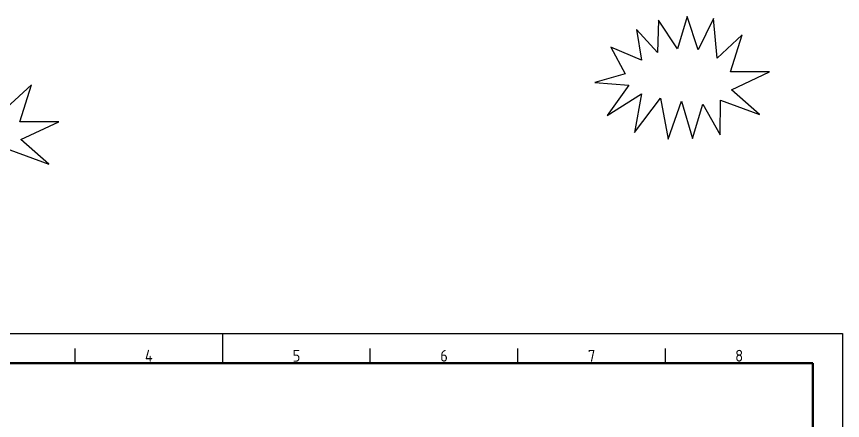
# Model space of a CAD drawing. Extents: x 0 to 988, y 0 to 594.
# Drawn here: x 205.7 to 616.4, y 392.7 to 593.6 of the extents above; entities that cross this region are included whole.
import ezdxf
from ezdxf.enums import TextEntityAlignment as Align

# ---------------------------------------------------------------- set-up
doc = ezdxf.new("R2010")
doc.units = 0
doc.header["$LTSCALE"] = 1.5
doc.layers.get('0').update_dxf_attribs({"linetype": 'CONTINUOUS'})
for name, color, linetype, lineweight in [('AM_0', 7, 'CONTINUOUS', 50), ('AM_8', 1, 'CONTINUOUS', 25), ('AM_BOR', 7, 'CONTINUOUS', 50)]:
    doc.layers.add(name, color=color, linetype=linetype, lineweight=lineweight)
doc.styles.add('ACISOTS', font='isocp.shx', dxfattribs={"height": 1})

# ---------------------------------------------------------------- blocks, each defined once
blk = doc.blocks.new('A3 ZTL')
for p, q in [((401.17, 280.82), (19.57, 280.82)), ((401.17, 9.78), (401.17, 280.82))]:
    blk.add_line(p, q)
at = {"layer": 'AM_BOR', "color": 135, "lineweight": 25}
for p, q in [((0, 290.61), (410.96, 290.61)), ((205.48, 280.82), (205.48, 290.61)), ((410.96, 290.61), (410.96, 0)), ((156.56, 280.82), (156.56, 285.71)), ((254.4, 280.82), (254.4, 285.71)), ((303.33, 280.82), (303.33, 285.71)), ((352.25, 280.82), (352.25, 285.71))]:
    blk.add_line(p, q, dxfattribs=at)
at = {"layer": 'AM_BOR', "color": 135, "lineweight": 25, "style": 'ACISOTS'}
for s, p in [('4', (181.02, 283.27)), ('5', (229.94, 283.27)), ('6', (278.86, 283.27)), ('7', (327.79, 283.27)), ('8', (376.71, 283.27))]:
    blk.add_text(s, height=3.91, dxfattribs=at).set_placement(p, align=Align.MIDDLE)

msp = doc.modelspace()

# ---------------------------------------------------------------- linework, layer by layer
at = {"layer": 'AM_8'}
for points in [[(534.412, 577.532), (524.973, 591.808), (524.463, 575.747), (514.004, 587.219), (516.555, 571.923), (501.25, 578.297), (508.392, 565.04), (493.342, 560.706), (510.178, 559.432), (499.464, 544.391), (516.555, 555.098), (512.984, 535.978), (525.994, 553.059), (529.82, 532.664), (536.452, 551.529), (541.809, 532.919), (546.911, 549.999), (555.584, 534.703), (555.839, 552.039), (575.226, 544.901), (561.196, 557.137), (580.073, 566.06), (560.686, 566.06), (566.553, 584.415), (554.054, 572.943), (552.268, 592.573), (544.615, 577.022), (539.258, 593.593), (534.412, 577.532)], [(202.438, 527.28), (221.825, 520.141), (207.795, 532.378), (226.671, 541.301), (207.284, 541.301), (213.152, 559.656), (200.652, 548.184)]]:
    msp.add_lwpolyline(points, dxfattribs=at)

# ---------------------------------------------------------------- block references
at = {"layer": 'AM_0', "lineweight": 0, "xscale": 1.5, "yscale": 1.5, "zscale": 1.5}
msp.add_blockref('A3 ZTL', (0, 0), dxfattribs=at)

doc.saveas('drawing.dxf')
